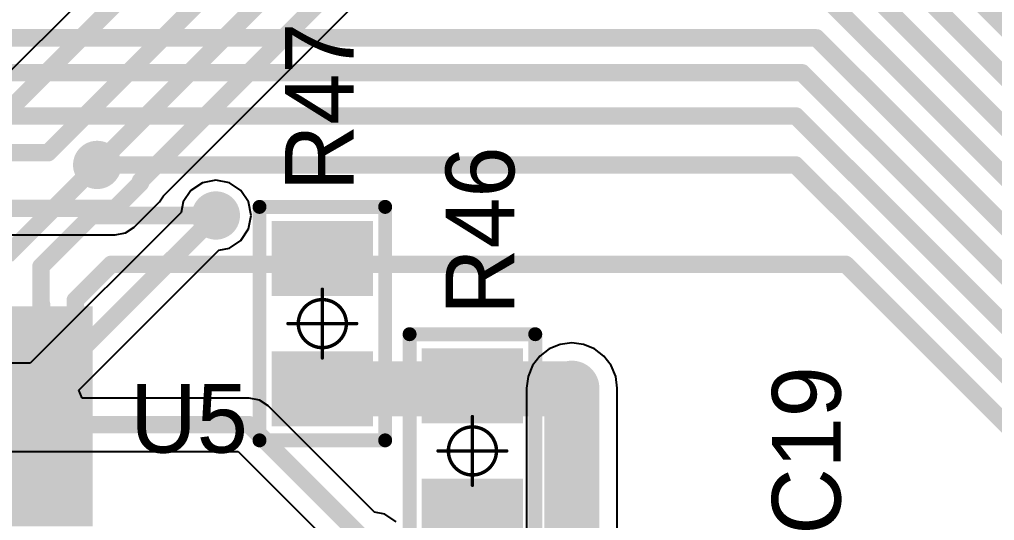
# Model space of a CAD drawing. Header units: millimetres. Extents: x 0.99 to 9.85, y 0.8 to 4.18.
# Drawn here: x 4.783 to 5.342, y 1.72 to 2.007 of the extents above; entities that cross this region are included whole.
import ezdxf

# ---------------------------------------------------------------- set-up
doc = ezdxf.new("R2010")
doc.units = ezdxf.units.MM
doc.header["$MEASUREMENT"] = 0
for name, color, linetype in [('BottomLayer', 5, 'Continuous'), ('BottomSolder', 6, 'Continuous'), ('Mechanical15', 56, 'Continuous'), ('MultiLayer', 9, 'Continuous'), ('TopLayer', 1, 'Continuous'), ('TopOverlay', 2, 'Continuous'), ('TopPaste', 8, 'Continuous'), ('TopSolder', 216, 'Continuous'), ('ViaHoleLayer', 16, 'Continuous')]:
    doc.layers.add(name, color=color, linetype=linetype)

# ---------------------------------------------------------------- blocks, each defined once
blk = doc.blocks.new('R_0805_L_59')
at = {"layer": 'Mechanical15', "const_width": 0.00197}
for points in [[(0, 0.01969), (0, -0.01969)], [(-0.01969, 0), (0.01969, 0)]]:
    blk.add_lwpolyline(points, dxfattribs=at)
at = {"layer": 'Mechanical15'}
for points, const_width in [([(-0.00049, 0.01969, 1), (0.00049, 0.01969, 1)], 0.000984), ([(0.01378, 0, 1), (-0.01378, 0, 1)], 0.00197), ([(-0.02018, 0, 1), (-0.01919, 0, 1)], 0.000984), ([(-0.01427, 0, 1), (-0.01329, 0, 1)], 0.000984), ([(0.01329, 0, 1), (0.01427, 0, 1)], 0.000984), ([(0.01919, 0, 1), (0.02018, 0, 1)], 0.000984), ([(-0.00049, -0.01969, 1), (0.00049, -0.01969, 1)], 0.000984)]:
    blk.add_lwpolyline(points, format="xyb", close=True, dxfattribs=dict(at, const_width=const_width))
at = {"layer": 'TopLayer'}
for points in [[(-0.0199, -0.025), (-0.0199, 0.025), (-0.0549, -0.025), (-0.0549, 0.025)], [(0.0549, -0.025), (0.0549, 0.025), (0.0199, -0.025), (0.0199, 0.025)]]:
    blk.add_solid(points, dxfattribs=at)
at = {"layer": 'TopOverlay', "const_width": 0.008}
for points in [[(-0.06693, 0.036), (0.06693, 0.036)], [(-0.06693, 0.036), (-0.06693, -0.036)], [(0.06693, 0.036), (0.06693, -0.036)], [(-0.06693, -0.036), (0.06693, -0.036)]]:
    blk.add_lwpolyline(points, dxfattribs=at)
at = {"layer": 'TopOverlay', "const_width": 0.004}
for points in [[(-0.06893, 0.036, 1), (-0.06493, 0.036, 1)], [(-0.06893, 0.036, 1), (-0.06493, 0.036, 1)], [(0.06493, 0.036, 1), (0.06893, 0.036, 1)], [(0.06493, 0.036, 1), (0.06893, 0.036, 1)], [(-0.06893, -0.036, 1), (-0.06493, -0.036, 1)], [(-0.06893, -0.036, 1), (-0.06493, -0.036, 1)], [(0.06493, -0.036, 1), (0.06893, -0.036, 1)], [(0.06493, -0.036, 1), (0.06893, -0.036, 1)]]:
    blk.add_lwpolyline(points, format="xyb", close=True, dxfattribs=at)
at = {"layer": 'TopPaste'}
for points in [[(-0.0199, -0.025), (-0.0199, 0.025), (-0.0549, -0.025), (-0.0549, 0.025)], [(0.0549, -0.025), (0.0549, 0.025), (0.0199, -0.025), (0.0199, 0.025)]]:
    blk.add_solid(points, dxfattribs=at)
at = {"layer": 'TopSolder'}
for points in [[(-0.0159, -0.029), (-0.0159, 0.029), (-0.0589, -0.029), (-0.0589, 0.029)], [(0.0589, -0.029), (0.0589, 0.029), (0.0159, -0.029), (0.0159, 0.029)]]:
    blk.add_solid(points, dxfattribs=at)
blk = doc.blocks.new('R_0805_L_60')
at = {"layer": 'Mechanical15', "const_width": 0.00197}
for points in [[(0, -0.01969), (0, 0.01969)], [(0.01969, 0), (-0.01969, 0)]]:
    blk.add_lwpolyline(points, dxfattribs=at)
at = {"layer": 'Mechanical15'}
for points, const_width in [([(-0.00049, 0.01969, 1), (0.00049, 0.01969, 1)], 0.000984), ([(0.01378, 0, 1), (-0.01378, 0, 1)], 0.00197), ([(-0.02018, 0, 1), (-0.01919, 0, 1)], 0.000984), ([(-0.01427, 0, 1), (-0.01329, 0, 1)], 0.000984), ([(0.01329, 0, 1), (0.01427, 0, 1)], 0.000984), ([(0.01919, 0, 1), (0.02018, 0, 1)], 0.000984), ([(-0.00049, -0.01969, 1), (0.00049, -0.01969, 1)], 0.000984)]:
    blk.add_lwpolyline(points, format="xyb", close=True, dxfattribs=dict(at, const_width=const_width))
at = {"layer": 'TopLayer'}
for points in [[(-0.0199, -0.025), (-0.0199, 0.025), (-0.0549, -0.025), (-0.0549, 0.025)], [(0.0549, -0.025), (0.0549, 0.025), (0.0199, -0.025), (0.0199, 0.025)]]:
    blk.add_solid(points, dxfattribs=at)
at = {"layer": 'TopOverlay', "const_width": 0.008}
for points in [[(0.06693, 0.036), (-0.06693, 0.036)], [(-0.06693, -0.036), (-0.06693, 0.036)], [(0.06693, -0.036), (0.06693, 0.036)], [(0.06693, -0.036), (-0.06693, -0.036)]]:
    blk.add_lwpolyline(points, dxfattribs=at)
at = {"layer": 'TopOverlay', "const_width": 0.004}
for points in [[(-0.06893, 0.036, 1), (-0.06493, 0.036, 1)], [(-0.06893, 0.036, 1), (-0.06493, 0.036, 1)], [(0.06493, 0.036, 1), (0.06893, 0.036, 1)], [(0.06493, 0.036, 1), (0.06893, 0.036, 1)], [(-0.06893, -0.036, 1), (-0.06493, -0.036, 1)], [(-0.06893, -0.036, 1), (-0.06493, -0.036, 1)], [(0.06493, -0.036, 1), (0.06893, -0.036, 1)], [(0.06493, -0.036, 1), (0.06893, -0.036, 1)]]:
    blk.add_lwpolyline(points, format="xyb", close=True, dxfattribs=at)
at = {"layer": 'TopPaste'}
for points in [[(-0.0199, -0.025), (-0.0199, 0.025), (-0.0549, -0.025), (-0.0549, 0.025)], [(0.0549, -0.025), (0.0549, 0.025), (0.0199, -0.025), (0.0199, 0.025)]]:
    blk.add_solid(points, dxfattribs=at)
at = {"layer": 'TopSolder'}
for points in [[(-0.0159, -0.029), (-0.0159, 0.029), (-0.0589, -0.029), (-0.0589, 0.029)], [(0.0589, -0.029), (0.0589, 0.029), (0.0159, -0.029), (0.0159, 0.029)]]:
    blk.add_solid(points, dxfattribs=at)
blk = doc.blocks.new('64_LQFP_10_____________67')
at = {"layer": 'TopLayer'}
for points in [[(0.34449, 0.01575), (0.3563, 0.01575), (0.34449, 0.13386), (0.3563, 0.13386)], [(0.36417, 0.01575), (0.37598, 0.01575), (0.36417, 0.13386), (0.37598, 0.13386)]]:
    blk.add_solid(points, dxfattribs=at)
at = {"layer": 'TopPaste'}
for points in [[(0.34449, 0.01575), (0.3563, 0.01575), (0.34449, 0.13386), (0.3563, 0.13386)], [(0.36417, 0.01575), (0.37598, 0.01575), (0.36417, 0.13386), (0.37598, 0.13386)]]:
    blk.add_solid(points, dxfattribs=at)
at = {"layer": 'TopSolder'}
for points in [[(0.3208, 0.01175), (0.34061, 0.01175), (0.3208, 0.13786), (0.34061, 0.13786)], [(0.34049, 0.01175), (0.3603, 0.01175), (0.34049, 0.13786), (0.3603, 0.13786)], [(0.36017, 0.01175), (0.37998, 0.01175), (0.36017, 0.13786), (0.37998, 0.13786)]]:
    blk.add_solid(points, dxfattribs=at)

msp = doc.modelspace()

# ---------------------------------------------------------------- linework, layer by layer
at = {"layer": 'BottomLayer'}
for p, q in [((4.83893, 2.03856), (4.76767, 1.96729)), ((4.86594, 1.90631), (4.98249, 2.02286)), ((4.88826, 1.91369), (4.88169, 1.90931)), ((4.896, 1.91523), (4.88826, 1.91369)), ((4.90374, 1.91369), (4.896, 1.91523)), ((4.91031, 1.90931), (4.90374, 1.91369)), ((4.86366, 1.9029), (4.86594, 1.90631)), ((4.88169, 1.90931), (4.87731, 1.90274)), ((4.91469, 1.90274), (4.91031, 1.90931)), ((4.8491, 1.88834), (4.86366, 1.9029)), ((4.87731, 1.90274), (4.87612, 1.89674)), ((4.91623, 1.895), (4.91469, 1.90274)), ((4.87612, 1.89674), (4.78967, 1.81029)), ((4.91469, 1.88726), (4.91623, 1.895)), ((4.84414, 1.88503), (4.8491, 1.88834)), ((4.77457, 1.88386), (4.83829, 1.88386)), ((4.83829, 1.88386), (4.84414, 1.88503)), ((4.91031, 1.88069), (4.91469, 1.88726)), ((4.90374, 1.87631), (4.91031, 1.88069)), ((4.81754, 1.79491), (4.89774, 1.87512)), ((4.89774, 1.87512), (4.90374, 1.87631)), ((5.1, 1.82197), (5.09328, 1.82109)), ((5.10672, 1.82109), (5.1, 1.82197)), ((5.08701, 1.81849), (5.08164, 1.81436)), ((5.09328, 1.82109), (5.08701, 1.81849)), ((5.11299, 1.81849), (5.10672, 1.82109)), ((5.11836, 1.81436), (5.11299, 1.81849)), ((4.78967, 1.81029), (3.82933, 1.81029)), ((5.08164, 1.81436), (5.07751, 1.80899)), ((5.12249, 1.80899), (5.11836, 1.81436)), ((5.07751, 1.80899), (5.07491, 1.80272)), ((5.12509, 1.80272), (5.12249, 1.80899)), ((5.07491, 1.80272), (5.07403, 1.796)), ((5.12597, 1.796), (5.12509, 1.80272)), ((4.81946, 1.79029), (4.81754, 1.79491)), ((5.07403, 1.796), (5.07403, 1.7)), ((5.12597, 1.71076), (5.12597, 1.796)), ((4.91516, 1.79029), (4.81946, 1.79029)), ((4.92101, 1.78913), (4.91516, 1.79029)), ((4.92597, 1.78581), (4.92101, 1.78913)), ((4.98682, 1.72496), (4.92597, 1.78581)), ((3.81472, 1.75971), (4.90882, 1.75971)), ((4.90882, 1.75971), (4.96519, 1.70333)), ((4.99282, 1.72377), (4.98682, 1.72496)), ((4.99938, 1.71938), (4.99282, 1.72377))]:
    msp.add_line(p, q, dxfattribs=at)
for points, const_width in [([(4.79987, 1.931), (4.95787, 2.089)], 0.01), ([(4.828, 1.924), (4.967, 2.063)], 0.01), ([(4.774, 1.952), (4.85653, 2.03453)], 0.01), ([(4.85284, 1.91484), (4.97616, 2.03816)], 0.01), ([(4.74813, 1.931), (4.79987, 1.931)], 0.01), ([(4.83829, 1.89916), (4.85284, 1.91371)], 0.01), ([(4.85284, 1.91371), (4.85284, 1.91484)], 0.01), ([(4.76384, 1.89916), (4.83829, 1.89916)], 0.01), ([(4.796, 1.795), (4.896, 1.895)], 0.01), ([(5.1, 1.7), (5.1, 1.796)], 0.0315), ([(3.823, 1.795), (4.796, 1.795)], 0.01), ([(3.81472, 1.775), (4.91516, 1.775)], 0.01), ([(4.91516, 1.775), (4.98508, 1.70508)], 0.01)]:
    msp.add_lwpolyline(points, dxfattribs=dict(at, const_width=const_width))
for points, const_width in [([(4.79737, 1.931, 1), (4.80237, 1.931, 1)], 0.005), ([(4.79737, 1.931, 1), (4.80237, 1.931, 1)], 0.005), ([(4.82308, 1.924, 1), (4.83292, 1.924, 1)], 0.00984), ([(4.8255, 1.924, 1), (4.8305, 1.924, 1)], 0.005), ([(4.85034, 1.91484, 1), (4.85534, 1.91484, 1)], 0.005), ([(4.85034, 1.91484, 1), (4.85534, 1.91484, 1)], 0.005), ([(4.85034, 1.91371, 1), (4.85534, 1.91371, 1)], 0.005), ([(4.85034, 1.91371, 1), (4.85534, 1.91371, 1)], 0.005), ([(4.83579, 1.89916, 1), (4.84079, 1.89916, 1)], 0.005), ([(4.83579, 1.89916, 1), (4.84079, 1.89916, 1)], 0.005), ([(4.89108, 1.895, 1), (4.90092, 1.895, 1)], 0.00984), ([(4.8935, 1.895, 1), (4.8985, 1.895, 1)], 0.005), ([(5.09213, 1.796, 1), (5.10787, 1.796, 1)], 0.01575), ([(5.09508, 1.796, 1), (5.10492, 1.796, 1)], 0.00984), ([(4.7935, 1.795, 1), (4.7985, 1.795, 1)], 0.005), ([(4.7935, 1.795, 1), (4.7985, 1.795, 1)], 0.005), ([(4.91266, 1.775, 1), (4.91766, 1.775, 1)], 0.005), ([(4.91266, 1.775, 1), (4.91766, 1.775, 1)], 0.005)]:
    msp.add_lwpolyline(points, format="xyb", close=True, dxfattribs=dict(at, const_width=const_width))
at = {"layer": 'BottomSolder', "const_width": 0.01384}
for points in [[(4.82108, 1.924, 1), (4.83492, 1.924, 1)], [(4.88908, 1.895, 1), (4.90292, 1.895, 1)], [(5.09308, 1.796, 1), (5.10692, 1.796, 1)]]:
    msp.add_lwpolyline(points, format="xyb", close=True, dxfattribs=at)
at = {"layer": 'MultiLayer', "const_width": 0.00984}
for points in [[(4.82308, 1.924, 1), (4.83292, 1.924, 1)], [(4.89108, 1.895, 1), (4.90092, 1.895, 1)], [(5.09508, 1.796, 1), (5.10492, 1.796, 1)]]:
    msp.add_lwpolyline(points, format="xyb", close=True, dxfattribs=at)
at = {"layer": 'TopLayer'}
for points, const_width in [([(5.17944, 2.17156), (5.745, 1.606)], 0.01), ([(5.17116, 2.15156), (5.74942, 1.57329)], 0.01), ([(5.164, 2.13), (5.7522, 1.5418)], 0.01), ([(5.24844, 2.01684), (5.81365, 1.45164)], 0.01), ([(4.59184, 1.99684), (5.24016, 1.99684)], 0.01), ([(5.24016, 1.99684), (5.84179, 1.39521)], 0.01), ([(4.64984, 1.97684), (5.23187, 1.97684)], 0.01), ([(5.23187, 1.97684), (5.8335, 1.37521)], 0.01), ([(4.734, 1.952), (5.22843, 1.952)], 0.01), ([(5.22843, 1.952), (5.82522, 1.35521)], 0.01), ([(4.77606, 1.87206), (4.828, 1.924)], 0.01), ([(4.828, 1.924), (5.22815, 1.924)], 0.01), ([(5.22815, 1.924), (5.82115, 1.331)], 0.01), ([(4.7958, 1.8658), (4.825, 1.895)], 0.01), ([(4.825, 1.895), (4.896, 1.895)], 0.01), ([(4.81543, 1.84642), (4.836, 1.867)], 0.01), ([(4.836, 1.867), (5.25686, 1.867)], 0.01), ([(5.25686, 1.867), (5.81686, 1.307)], 0.01), ([(4.7958, 1.796), (4.7958, 1.8658)], 0.01), ([(4.81543, 1.77988), (4.81543, 1.84642)], 0.01), ([(4.79611, 1.74588), (4.79611, 1.84411)], 0.01), ([(4.81579, 1.74588), (4.81579, 1.8298)], 0.01), ([(4.957, 1.7956), (5.0996, 1.7956)], 0.0315), ([(5.042, 1.80953), (5.05553, 1.796)], 0.01), ([(5.0996, 1.7956), (5.1, 1.796)], 0.0315), ([(5.042, 1.698), (5.042, 1.7226)], 0.01)]:
    msp.add_lwpolyline(points, dxfattribs=dict(at, const_width=const_width))
for points, const_width in [([(5.23766, 1.99684, 1), (5.24266, 1.99684, 1)], 0.005), ([(5.23766, 1.99684, 1), (5.24266, 1.99684, 1)], 0.005), ([(5.22937, 1.97684, 1), (5.23437, 1.97684, 1)], 0.005), ([(5.22937, 1.97684, 1), (5.23437, 1.97684, 1)], 0.005), ([(5.22593, 1.952, 1), (5.23093, 1.952, 1)], 0.005), ([(5.22593, 1.952, 1), (5.23093, 1.952, 1)], 0.005), ([(4.82308, 1.924, 1), (4.83292, 1.924, 1)], 0.00984), ([(4.8255, 1.924, 1), (4.8305, 1.924, 1)], 0.005), ([(4.8255, 1.924, 1), (4.8305, 1.924, 1)], 0.005), ([(5.22565, 1.924, 1), (5.23065, 1.924, 1)], 0.005), ([(5.22565, 1.924, 1), (5.23065, 1.924, 1)], 0.005), ([(4.8225, 1.895, 1), (4.8275, 1.895, 1)], 0.005), ([(4.8225, 1.895, 1), (4.8275, 1.895, 1)], 0.005), ([(4.89108, 1.895, 1), (4.90092, 1.895, 1)], 0.00984), ([(4.8935, 1.895, 1), (4.8985, 1.895, 1)], 0.005), ([(4.8335, 1.867, 1), (4.8385, 1.867, 1)], 0.005), ([(4.8335, 1.867, 1), (4.8385, 1.867, 1)], 0.005), ([(5.25436, 1.867, 1), (5.25936, 1.867, 1)], 0.005), ([(5.25436, 1.867, 1), (5.25936, 1.867, 1)], 0.005), ([(4.79329, 1.8658, 1), (4.7983, 1.8658, 1)], 0.005), ([(4.79329, 1.8658, 1), (4.7983, 1.8658, 1)], 0.005), ([(4.81292, 1.84642, 1), (4.81792, 1.84642, 1)], 0.005), ([(4.81292, 1.84642, 1), (4.81792, 1.84642, 1)], 0.005), ([(4.79361, 1.84411, 1), (4.79861, 1.84411, 1)], 0.005), ([(4.8133, 1.8298, 1), (4.81829, 1.8298, 1)], 0.005), ([(4.94912, 1.7956, 1), (4.96487, 1.7956, 1)], 0.01575), ([(5.0395, 1.80953, 1), (5.0445, 1.80953, 1)], 0.005), ([(5.09173, 1.7956, 1), (5.10748, 1.7956, 1)], 0.01575), ([(5.09173, 1.7956, 1), (5.10748, 1.7956, 1)], 0.01575), ([(5.09213, 1.796, 1), (5.10787, 1.796, 1)], 0.01575), ([(5.09508, 1.796, 1), (5.10492, 1.796, 1)], 0.00984), ([(4.79329, 1.796, 1), (4.7983, 1.796, 1)], 0.005), ([(5.05303, 1.796, 1), (5.05803, 1.796, 1)], 0.005), ([(4.81292, 1.77988, 1), (4.81792, 1.77988, 1)], 0.005), ([(4.79361, 1.74588, 1), (4.79861, 1.74588, 1)], 0.005), ([(4.8133, 1.74588, 1), (4.81829, 1.74588, 1)], 0.005), ([(5.0395, 1.7226, 1), (5.0445, 1.7226, 1)], 0.005)]:
    msp.add_lwpolyline(points, format="xyb", close=True, dxfattribs=dict(at, const_width=const_width))
at = {"layer": 'TopSolder', "const_width": 0.01384}
for points in [[(4.82108, 1.924, 1), (4.83492, 1.924, 1)], [(4.88908, 1.895, 1), (4.90292, 1.895, 1)], [(5.09308, 1.796, 1), (5.10692, 1.796, 1)]]:
    msp.add_lwpolyline(points, format="xyb", close=True, dxfattribs=at)
at = {"layer": 'ViaHoleLayer', "const_width": 0.00492}
for points in [[(4.82554, 1.924, 1), (4.83046, 1.924, 1)], [(4.89354, 1.895, 1), (4.89846, 1.895, 1)], [(5.09754, 1.796, 1), (5.10246, 1.796, 1)]]:
    msp.add_lwpolyline(points, format="xyb", close=True, dxfattribs=at)

# ---------------------------------------------------------------- block references
for name, p, rotation in [('R_0805_L_60', (4.957, 1.833), 270), ('R_0805_L_59', (5.043, 1.76), 90)]:
    msp.add_blockref(name, p, dxfattribs=dict(rotation=rotation))
msp.add_blockref('64_LQFP_10_____________67', (4.44535, 1.70508))

# ---------------------------------------------------------------- texts
at = {"layer": 'TopOverlay'}
for s, p in [('R47', (4.975, 1.909)), ('R46', (5.067, 1.838)), ('C19', (5.254, 1.712))]:
    msp.add_text(s, height=0.03937, rotation=90, dxfattribs=at).set_placement(p)
msp.add_text('U5', height=0.03937, dxfattribs=at).set_placement((4.847, 1.759))

doc.saveas('drawing.dxf')
